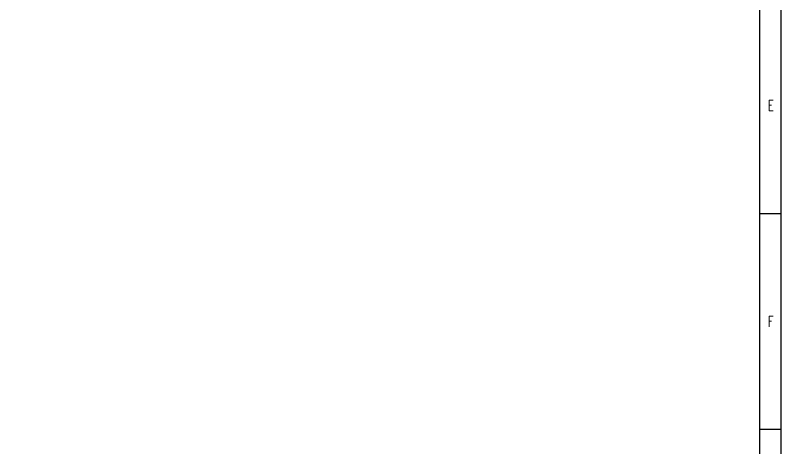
# Model space of a CAD drawing. Header units: inches. Extents: x 6 to 109360, y -14990 to 740552.
# Drawn here: x 1129.1 to 1493.2, y -3057.7 to -2851.7 of the extents above; entities that cross this region are included whole.
import ezdxf

# ---------------------------------------------------------------- set-up
doc = ezdxf.new("R2010")
doc.units = ezdxf.units.IN
doc.header["$MEASUREMENT"] = 0
doc.styles.add('HZ', font='txt_____.ttf', dxfattribs={"width": 0.7, "bigfont": 'HZTXT'})

msp = doc.modelspace()

# ---------------------------------------------------------------- linework, layer by layer
at = {"color": 4, "flags": 128}
msp.add_lwpolyline([(1493.2398, -2422.76962), (1493.2398, -3263.76962)], dxfattribs=at)
msp.add_lwpolyline([(31.2398, -2432.76962), (1483.1598, -2432.76962), (1483.1598, -3253.76962), (31.2398, -3253.76962)], close=True)
at = {"flags": 128}
for points in [[(1483.2398, -2945.89462), (1493.2398, -2945.89462)], [(1483.2398, -3048.51962), (1493.2398, -3048.51962)]]:
    msp.add_lwpolyline(points, dxfattribs=at)

# ---------------------------------------------------------------- texts
at = {"color": 0, "style": 'HZ', "width": 0.7}
for s, p in [('E', (1487.09425, -2897.0893)), ('F', (1487.09425, -2999.7143))]:
    msp.add_text(s, height=5, dxfattribs=at).set_placement(p)

doc.saveas('drawing.dxf')
